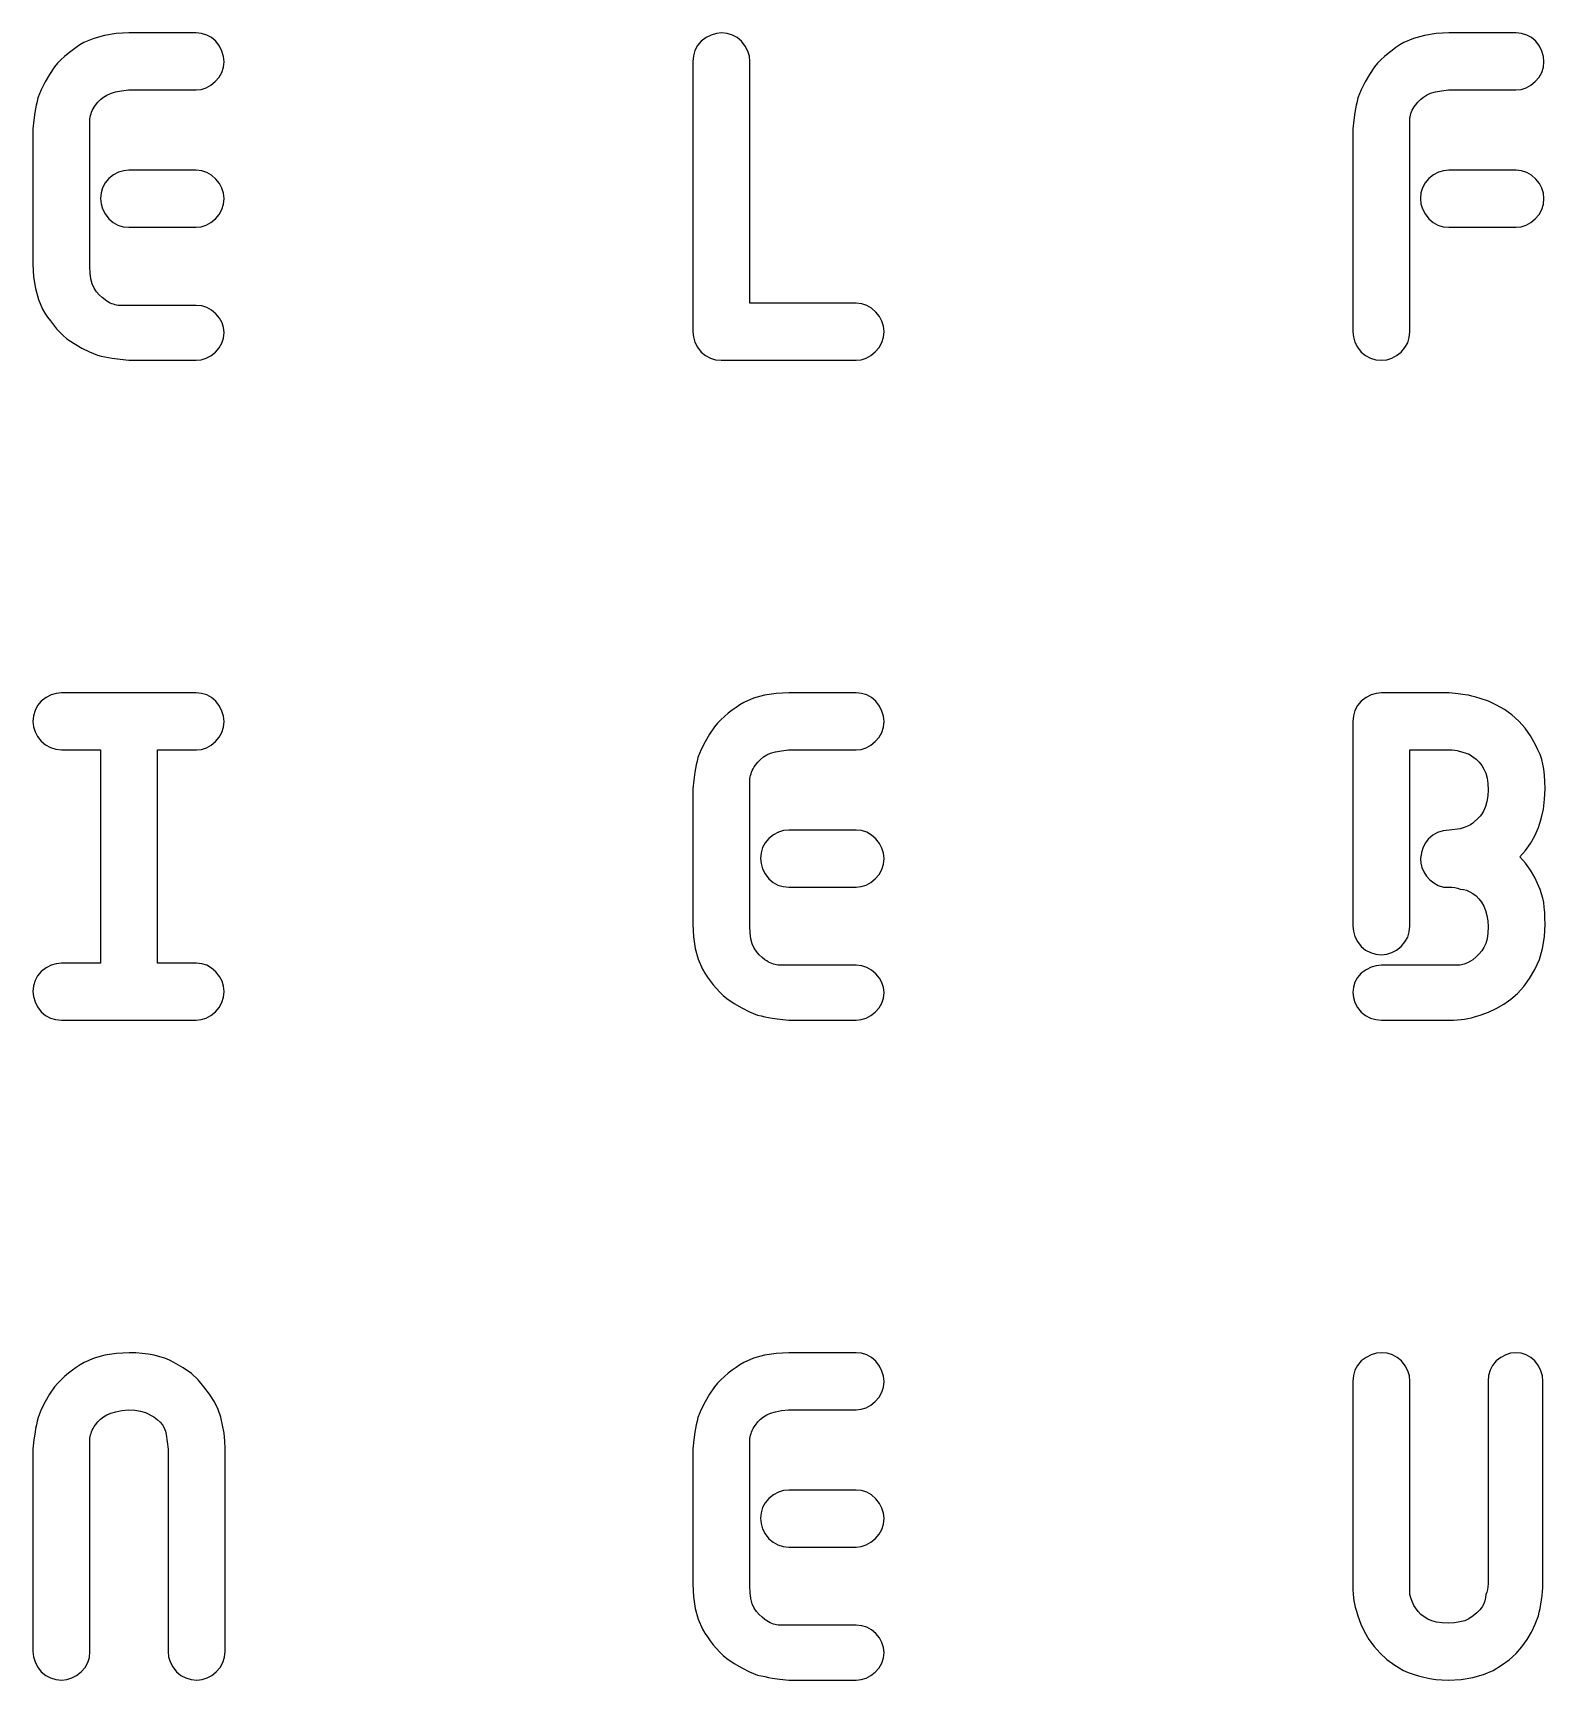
# Model space of a CAD drawing. Header units: metres. Extents: x -3 to 203, y -205 to 5.
# Drawn here: x 96.9 to 142.72, y -144.84 to -94.92 of the extents above; entities that cross this region are included whole.
import ezdxf

# ---------------------------------------------------------------- set-up
doc = ezdxf.new("R2010")
doc.units = ezdxf.units.M

msp = doc.modelspace()

# ---------------------------------------------------------------- linework, layer by layer
for p, q in [((98.3248, -95.2883), (98.2066, -95.367)), ((98.4429, -95.2158), (98.3248, -95.2883)), ((98.7413, -95.088), (98.4429, -95.2158)), ((99.0676, -94.9968), (98.7413, -95.088)), ((99.4218, -94.942), (99.0676, -94.9968)), ((99.8039, -94.9238), (99.4218, -94.942)), ((101.846, -94.9238), (99.8039, -94.9238)), ((102.013, -94.9396), (101.846, -94.9238)), ((102.169, -94.987), (102.013, -94.9396)), ((102.312, -95.0661), (102.169, -94.987)), ((102.443, -95.1768), (102.312, -95.0661)), ((102.552, -95.326), (102.443, -95.1768)), ((102.63, -95.4788), (102.552, -95.326)), ((117.043, -95.3062), (116.964, -95.4525)), ((117.154, -95.1738), (117.043, -95.3062)), ((117.303, -95.0644), (117.154, -95.1738)), ((117.456, -94.9863), (117.303, -95.0644)), ((117.612, -94.9394), (117.456, -94.9863)), ((117.772, -94.9238), (117.612, -94.9394)), ((117.941, -94.9394), (117.772, -94.9238)), ((118.098, -94.9863), (117.941, -94.9394)), ((118.243, -95.0644), (118.098, -94.9863)), ((118.376, -95.1738), (118.243, -95.0644)), ((118.487, -95.3214), (118.376, -95.1738)), ((118.566, -95.4725), (118.487, -95.3214)), ((138.325, -95.2883), (138.207, -95.367)), ((138.443, -95.2158), (138.325, -95.2883)), ((138.741, -95.088), (138.443, -95.2158)), ((139.068, -94.9968), (138.741, -95.088)), ((139.422, -94.942), (139.068, -94.9968)), ((139.804, -94.9238), (139.422, -94.942)), ((141.846, -94.9238), (139.804, -94.9238)), ((142.013, -94.9396), (141.846, -94.9238)), ((142.169, -94.987), (142.013, -94.9396)), ((142.312, -95.0661), (142.169, -94.987)), ((142.443, -95.1768), (142.312, -95.0661)), ((142.552, -95.326), (142.443, -95.1768)), ((142.63, -95.4788), (142.552, -95.326)), ((97.6474, -95.8445), (97.5539, -95.9538)), ((97.7479, -95.7395), (97.6474, -95.8445)), ((97.8554, -95.6389), (97.7479, -95.7395)), ((97.9699, -95.5428), (97.8554, -95.6389)), ((98.0883, -95.4518), (97.9699, -95.5428)), ((98.2066, -95.367), (98.0883, -95.4518)), ((102.677, -95.635), (102.63, -95.4788)), ((102.676, -95.9641), (102.693, -95.7948)), ((102.693, -95.7948), (102.677, -95.635)), ((116.917, -95.6127), (116.901, -95.7868)), ((116.901, -95.7868), (116.901, -103.981)), ((116.964, -95.4525), (116.917, -95.6127)), ((118.613, -95.6269), (118.566, -95.4725)), ((118.629, -95.7848), (118.613, -95.6269)), ((118.629, -103.116), (118.629, -95.7848)), ((137.647, -95.8445), (137.554, -95.9538)), ((137.748, -95.7395), (137.647, -95.8445)), ((137.855, -95.6389), (137.748, -95.7395)), ((137.97, -95.5428), (137.855, -95.6389)), ((138.088, -95.4518), (137.97, -95.5428)), ((138.207, -95.367), (138.088, -95.4518)), ((142.677, -95.635), (142.63, -95.4788)), ((142.676, -95.9641), (142.693, -95.7948)), ((142.693, -95.7948), (142.677, -95.635)), ((97.4026, -96.1789), (97.2689, -96.4093)), ((97.5539, -95.9538), (97.4026, -96.1789)), ((102.428, -96.3988), (102.544, -96.2661)), ((102.544, -96.2661), (102.627, -96.1213)), ((102.627, -96.1213), (102.676, -95.9641)), ((137.403, -96.1789), (137.269, -96.4093)), ((137.554, -95.9538), (137.403, -96.1789)), ((142.428, -96.3988), (142.544, -96.2661)), ((142.544, -96.2661), (142.627, -96.1213)), ((142.627, -96.1213), (142.676, -95.9641)), ((97.1526, -96.6449), (97.0539, -96.8858)), ((97.2689, -96.4093), (97.1526, -96.6449)), ((99.0398, -96.868), (99.1369, -96.8068)), ((99.1369, -96.8068), (99.254, -96.7547)), ((99.254, -96.7547), (99.4031, -96.7115)), ((99.4031, -96.7115), (99.5844, -96.6772)), ((99.5844, -96.6772), (99.7979, -96.6518)), ((99.7979, -96.6518), (101.844, -96.6518)), ((101.844, -96.6518), (102, -96.6359)), ((102, -96.6359), (102.15, -96.5885)), ((102.15, -96.5885), (102.292, -96.5094)), ((102.292, -96.5094), (102.428, -96.3988)), ((137.153, -96.6449), (137.054, -96.8858)), ((137.269, -96.4093), (137.153, -96.6449)), ((139.04, -96.8654), (139.137, -96.8048)), ((139.137, -96.8048), (139.254, -96.7536)), ((139.254, -96.7536), (139.403, -96.711)), ((139.403, -96.711), (139.584, -96.6771)), ((139.584, -96.6771), (139.798, -96.6518)), ((139.798, -96.6518), (141.844, -96.6518)), ((141.844, -96.6518), (142, -96.6359)), ((142, -96.6359), (142.15, -96.5885)), ((142.15, -96.5885), (142.292, -96.5094)), ((142.292, -96.5094), (142.428, -96.3988)), ((96.9629, -97.3308), (96.9304, -97.5675)), ((96.9817, -97.2193), (96.9629, -97.3308)), ((97.0031, -97.108), (96.9817, -97.2193)), ((97.0272, -96.9968), (97.0031, -97.108)), ((97.0539, -96.8858), (97.0272, -96.9968)), ((98.6617, -97.3748), (98.6779, -97.3258)), ((98.6779, -97.3258), (98.6984, -97.2758)), ((98.6984, -97.2758), (98.7249, -97.224)), ((98.7249, -97.224), (98.7574, -97.1703)), ((98.7574, -97.1703), (98.7959, -97.1148)), ((98.7959, -97.1148), (98.8693, -97.022)), ((98.8693, -97.022), (98.9506, -96.9398)), ((98.9506, -96.9398), (99.0398, -96.868)), ((136.963, -97.3308), (136.93, -97.5675)), ((136.982, -97.2193), (136.963, -97.3308)), ((137.003, -97.108), (136.982, -97.2193)), ((137.027, -96.9968), (137.003, -97.108)), ((137.054, -96.8858), (137.027, -96.9968)), ((138.662, -97.3673), (138.678, -97.3188)), ((138.678, -97.3188), (138.698, -97.269)), ((138.698, -97.269), (138.725, -97.2175)), ((138.725, -97.2175), (138.757, -97.1644)), ((138.757, -97.1644), (138.796, -97.1098)), ((138.796, -97.1098), (138.869, -97.0179)), ((138.869, -97.0179), (138.951, -96.9365)), ((138.951, -96.9365), (139.04, -96.8654)), ((96.9304, -97.5675), (96.9009, -97.8318)), ((96.9009, -97.8318), (96.9009, -101.936)), ((98.6289, -97.5218), (98.6372, -97.4728)), ((98.6289, -102.001), (98.6289, -97.5218)), ((98.6372, -97.4728), (98.6481, -97.4238)), ((98.6481, -97.4238), (98.6617, -97.3748)), ((136.93, -97.5675), (136.901, -97.8318)), ((136.901, -97.8318), (136.901, -103.981)), ((138.629, -97.5128), (138.637, -97.4643)), ((138.629, -103.983), (138.629, -97.5128)), ((138.637, -97.4643), (138.648, -97.4158)), ((138.648, -97.4158), (138.662, -97.3673)), ((99.1989, -99.3368), (99.0895, -99.4694)), ((99.3461, -99.2261), (99.1989, -99.3368)), ((99.4969, -99.147), (99.3461, -99.2261)), ((99.6511, -99.0996), (99.4969, -99.147)), ((99.8089, -99.0838), (99.6511, -99.0996)), ((101.847, -99.0838), (99.8089, -99.0838)), ((102.014, -99.1004), (101.847, -99.0838)), ((102.169, -99.1505), (102.014, -99.1004)), ((102.312, -99.2339), (102.169, -99.1505)), ((102.443, -99.3508), (102.312, -99.2339)), ((139.199, -99.3368), (139.09, -99.4694)), ((139.346, -99.2261), (139.199, -99.3368)), ((139.497, -99.147), (139.346, -99.2261)), ((139.651, -99.0996), (139.497, -99.147)), ((139.809, -99.0838), (139.651, -99.0996)), ((141.847, -99.0838), (139.809, -99.0838)), ((142.014, -99.1004), (141.847, -99.0838)), ((142.169, -99.1505), (142.014, -99.1004)), ((142.312, -99.2339), (142.169, -99.1505)), ((142.443, -99.3508), (142.312, -99.2339)), ((98.9645, -99.7714), (98.9489, -99.9408)), ((99.0114, -99.6143), (98.9645, -99.7714)), ((99.0895, -99.4694), (99.0114, -99.6143)), ((102.552, -99.4878), (102.443, -99.3508)), ((102.63, -99.6318), (102.552, -99.4878)), ((102.677, -99.7828), (102.63, -99.6318)), ((102.693, -99.9408), (102.677, -99.7828)), ((138.965, -99.7714), (138.949, -99.9408)), ((139.011, -99.6143), (138.965, -99.7714)), ((139.09, -99.4694), (139.011, -99.6143)), ((142.552, -99.4878), (142.443, -99.3508)), ((142.63, -99.6318), (142.552, -99.4878)), ((142.677, -99.7828), (142.63, -99.6318)), ((142.693, -99.9408), (142.677, -99.7828)), ((98.9489, -99.9408), (98.9645, -100.1)), ((98.9645, -100.1), (99.0114, -100.257)), ((99.0114, -100.257), (99.0895, -100.409)), ((102.544, -100.425), (102.627, -100.278)), ((102.627, -100.278), (102.676, -100.116)), ((102.676, -100.116), (102.693, -99.9408)), ((138.949, -99.9408), (138.965, -100.1)), ((138.965, -100.1), (139.011, -100.257)), ((139.011, -100.257), (139.09, -100.409)), ((142.544, -100.425), (142.627, -100.278)), ((142.627, -100.278), (142.676, -100.116)), ((142.676, -100.116), (142.693, -99.9408)), ((99.0895, -100.409), (99.1989, -100.559)), ((99.1989, -100.559), (99.3304, -100.669)), ((99.3304, -100.669), (99.4759, -100.748)), ((99.4759, -100.748), (99.6354, -100.796)), ((99.6354, -100.796), (99.8089, -100.812)), ((99.8089, -100.812), (101.847, -100.812)), ((101.847, -100.812), (102.003, -100.796)), ((102.003, -100.796), (102.152, -100.748)), ((102.152, -100.748), (102.294, -100.669)), ((102.294, -100.669), (102.429, -100.559)), ((102.429, -100.559), (102.544, -100.425)), ((139.09, -100.409), (139.199, -100.559)), ((139.199, -100.559), (139.33, -100.669)), ((139.33, -100.669), (139.476, -100.748)), ((139.476, -100.748), (139.635, -100.796)), ((139.635, -100.796), (139.809, -100.812)), ((139.809, -100.812), (141.847, -100.812)), ((141.847, -100.812), (142.003, -100.796)), ((142.003, -100.796), (142.152, -100.748)), ((142.152, -100.748), (142.294, -100.669)), ((142.294, -100.669), (142.429, -100.559)), ((142.429, -100.559), (142.544, -100.425)), ((96.9009, -101.936), (96.9191, -102.318)), ((96.9191, -102.318), (96.9739, -102.673)), ((98.6366, -102.2), (98.6289, -102.001)), ((98.6599, -102.376), (98.6366, -102.2)), ((96.9739, -102.673), (97.0651, -103)), ((98.6986, -102.53), (98.6599, -102.376)), ((98.7529, -102.661), (98.6986, -102.53)), ((98.8306, -102.767), (98.7529, -102.661)), ((98.9119, -102.86), (98.8306, -102.767)), ((97.0651, -103), (97.1929, -103.3)), ((97.1929, -103.3), (97.2654, -103.418)), ((98.9966, -102.942), (98.9119, -102.86)), ((99.0849, -103.012), (98.9966, -102.942)), ((99.1395, -103.051), (99.0849, -103.012)), ((99.1921, -103.083), (99.1395, -103.051)), ((99.243, -103.11), (99.1921, -103.083)), ((99.2919, -103.131), (99.243, -103.11)), ((99.3404, -103.147), (99.2919, -103.131)), ((99.3889, -103.16), (99.3404, -103.147)), ((99.4374, -103.171), (99.3889, -103.16)), ((99.4859, -103.18), (99.4374, -103.171)), ((101.85, -103.18), (99.4859, -103.18)), ((102.016, -103.196), (101.85, -103.18)), ((102.171, -103.244), (102.016, -103.196)), ((102.313, -103.324), (102.171, -103.244)), ((102.444, -103.437), (102.313, -103.324)), ((121.85, -103.116), (118.629, -103.116)), ((122.016, -103.132), (121.85, -103.116)), ((122.171, -103.182), (122.016, -103.132)), ((122.313, -103.266), (122.171, -103.182)), ((122.444, -103.383), (122.313, -103.266)), ((97.2654, -103.418), (97.3439, -103.536)), ((97.3439, -103.536), (97.4284, -103.654)), ((97.4284, -103.654), (97.5189, -103.773)), ((97.5189, -103.773), (97.615, -103.887)), ((102.553, -103.569), (102.444, -103.437)), ((102.631, -103.707), (102.553, -103.569)), ((102.677, -103.853), (102.631, -103.707)), ((122.553, -103.52), (122.444, -103.383)), ((122.631, -103.664), (122.553, -103.52)), ((122.677, -103.815), (122.631, -103.664)), ((122.693, -103.973), (122.677, -103.815)), ((97.615, -103.887), (97.7154, -103.995)), ((97.7154, -103.995), (97.82, -104.096)), ((97.82, -104.096), (97.9289, -104.19)), ((97.9289, -104.19), (98.1535, -104.341)), ((102.544, -104.472), (102.627, -104.33)), ((102.627, -104.33), (102.676, -104.174)), ((102.676, -104.174), (102.693, -104.005)), ((102.693, -104.005), (102.677, -103.853)), ((116.901, -103.981), (116.917, -104.139)), ((116.917, -104.139), (116.963, -104.294)), ((116.963, -104.294), (117.042, -104.446)), ((122.544, -104.457), (122.627, -104.31)), ((122.627, -104.31), (122.676, -104.148)), ((122.676, -104.148), (122.693, -103.973)), ((136.901, -103.981), (136.917, -104.139)), ((136.917, -104.139), (136.964, -104.294)), ((136.964, -104.294), (137.043, -104.446)), ((138.479, -104.462), (138.562, -104.316)), ((138.562, -104.316), (138.612, -104.156)), ((138.612, -104.156), (138.629, -103.983)), ((98.1535, -104.341), (98.3834, -104.475)), ((98.3834, -104.475), (98.6185, -104.592)), ((98.6185, -104.592), (98.8589, -104.691)), ((98.8589, -104.691), (98.9703, -104.717)), ((98.9703, -104.717), (99.0816, -104.741)), ((99.0816, -104.741), (99.1928, -104.763)), ((99.1928, -104.763), (99.3039, -104.782)), ((99.3039, -104.782), (99.5399, -104.814)), ((99.5399, -104.814), (99.8039, -104.844)), ((101.846, -104.844), (102.002, -104.829)), ((102.002, -104.829), (102.151, -104.783)), ((102.151, -104.783), (102.293, -104.707)), ((102.293, -104.707), (102.429, -104.601)), ((102.429, -104.601), (102.544, -104.472)), ((117.042, -104.446), (117.151, -104.594)), ((117.151, -104.594), (117.283, -104.703)), ((117.283, -104.703), (117.429, -104.781)), ((117.429, -104.781), (117.588, -104.828)), ((117.588, -104.828), (117.762, -104.844)), ((121.846, -104.844), (122.002, -104.828)), ((122.002, -104.828), (122.151, -104.78)), ((122.151, -104.78), (122.293, -104.701)), ((122.293, -104.701), (122.429, -104.591)), ((122.429, -104.591), (122.544, -104.457)), ((137.043, -104.446), (137.154, -104.594)), ((137.154, -104.594), (137.287, -104.703)), ((137.287, -104.703), (137.435, -104.781)), ((137.435, -104.781), (137.596, -104.828)), ((137.596, -104.828), (137.772, -104.844)), ((137.772, -104.844), (137.93, -104.828)), ((137.93, -104.828), (138.081, -104.781)), ((138.081, -104.781), (138.225, -104.703)), ((138.225, -104.703), (138.362, -104.594)), ((138.362, -104.594), (138.479, -104.462)), ((99.8039, -104.844), (101.846, -104.844)), ((117.762, -104.844), (121.846, -104.844)), ((97.0415, -115.31), (96.9634, -115.458)), ((97.1509, -115.177), (97.0415, -115.31)), ((97.2986, -115.066), (97.1509, -115.177)), ((97.4496, -114.987), (97.2986, -115.066)), ((97.6041, -114.94), (97.4496, -114.987)), ((97.7619, -114.924), (97.6041, -114.94)), ((101.846, -114.924), (97.7619, -114.924)), ((102.013, -114.94), (101.846, -114.924)), ((102.169, -114.987), (102.013, -114.94)), ((102.312, -115.066), (102.169, -114.987)), ((102.443, -115.177), (102.312, -115.066)), ((102.552, -115.326), (102.443, -115.177)), ((118.325, -115.288), (118.207, -115.367)), ((118.443, -115.216), (118.325, -115.288)), ((118.741, -115.088), (118.443, -115.216)), ((119.068, -114.997), (118.741, -115.088)), ((119.422, -114.942), (119.068, -114.997)), ((119.804, -114.924), (119.422, -114.942)), ((121.846, -114.924), (119.804, -114.924)), ((122.013, -114.94), (121.846, -114.924)), ((122.169, -114.987), (122.013, -114.94)), ((122.312, -115.066), (122.169, -114.987)), ((122.443, -115.177), (122.312, -115.066)), ((122.552, -115.326), (122.443, -115.177)), ((137.042, -115.309), (136.964, -115.457)), ((137.152, -115.176), (137.042, -115.309)), ((137.301, -115.066), (137.152, -115.176)), ((137.453, -114.987), (137.301, -115.066)), ((137.608, -114.94), (137.453, -114.987)), ((137.767, -114.924), (137.608, -114.94)), ((139.82, -114.924), (137.767, -114.924)), ((140.087, -114.952), (139.82, -114.924)), ((140.301, -114.98), (140.087, -114.952)), ((140.4, -114.997), (140.301, -114.98)), ((140.509, -115.021), (140.4, -114.997)), ((140.628, -115.052), (140.509, -115.021)), ((140.756, -115.091), (140.628, -115.052)), ((141.01, -115.179), (140.756, -115.091)), ((141.255, -115.293), (141.01, -115.179)), ((141.491, -115.43), (141.255, -115.293)), ((96.9165, -115.619), (96.9009, -115.795)), ((96.9009, -115.795), (96.9166, -115.953)), ((96.9634, -115.458), (96.9165, -115.619)), ((102.63, -115.479), (102.552, -115.326)), ((102.677, -115.635), (102.63, -115.479)), ((102.693, -115.795), (102.677, -115.635)), ((102.677, -115.964), (102.693, -115.795)), ((117.748, -115.74), (117.647, -115.844)), ((117.855, -115.639), (117.748, -115.74)), ((117.97, -115.543), (117.855, -115.639)), ((118.088, -115.452), (117.97, -115.543)), ((118.207, -115.367), (118.088, -115.452)), ((122.63, -115.479), (122.552, -115.326)), ((122.677, -115.635), (122.63, -115.479)), ((122.676, -115.964), (122.693, -115.795)), ((122.693, -115.795), (122.677, -115.635)), ((136.917, -115.618), (136.901, -115.793)), ((136.901, -115.793), (136.901, -121.991)), ((136.964, -115.457), (136.917, -115.618)), ((141.719, -115.592), (141.491, -115.43)), ((141.931, -115.779), (141.719, -115.592)), ((142.121, -115.992), (141.931, -115.779)), ((96.9166, -115.953), (96.9636, -116.104)), ((96.9636, -116.104), (97.0421, -116.248)), ((97.0421, -116.248), (97.1519, -116.385)), ((102.432, -116.399), (102.546, -116.266)), ((102.546, -116.266), (102.628, -116.121)), ((102.628, -116.121), (102.677, -115.964)), ((117.403, -116.179), (117.269, -116.409)), ((117.554, -115.954), (117.403, -116.179)), ((117.647, -115.844), (117.554, -115.954)), ((122.428, -116.399), (122.544, -116.266)), ((122.544, -116.266), (122.627, -116.121)), ((122.627, -116.121), (122.676, -115.964)), ((142.288, -116.231), (142.121, -115.992)), ((142.432, -116.496), (142.288, -116.231)), ((97.1519, -116.385), (97.2843, -116.502)), ((97.2843, -116.502), (97.4306, -116.585)), ((97.4306, -116.585), (97.5908, -116.635)), ((97.5908, -116.635), (97.7649, -116.652)), ((97.7649, -116.652), (98.9489, -116.652)), ((98.9489, -116.652), (98.9489, -123.116)), ((100.677, -123.116), (100.677, -116.652)), ((100.677, -116.652), (101.856, -116.652)), ((101.856, -116.652), (102.01, -116.636)), ((102.01, -116.636), (102.158, -116.589)), ((102.158, -116.589), (102.298, -116.509)), ((102.298, -116.509), (102.432, -116.399)), ((117.153, -116.645), (117.054, -116.886)), ((117.269, -116.409), (117.153, -116.645)), ((119.04, -116.868), (119.137, -116.807)), ((119.137, -116.807), (119.254, -116.755)), ((119.254, -116.755), (119.403, -116.712)), ((119.403, -116.712), (119.584, -116.677)), ((119.584, -116.677), (119.798, -116.652)), ((119.798, -116.652), (121.844, -116.652)), ((121.844, -116.652), (122, -116.636)), ((122, -116.636), (122.15, -116.589)), ((122.15, -116.589), (122.292, -116.509)), ((122.292, -116.509), (122.428, -116.399)), ((138.629, -121.991), (138.629, -116.652)), ((138.629, -116.652), (139.82, -116.652)), ((139.82, -116.652), (139.906, -116.654)), ((139.906, -116.654), (139.986, -116.661)), ((139.986, -116.661), (140.058, -116.671)), ((140.058, -116.671), (140.124, -116.687)), ((140.124, -116.687), (140.3, -116.74)), ((140.3, -116.74), (140.353, -116.758)), ((140.353, -116.758), (140.404, -116.777)), ((140.404, -116.777), (140.452, -116.802)), ((140.452, -116.802), (140.497, -116.83)), ((142.509, -116.648), (142.432, -116.496)), ((142.573, -116.797), (142.509, -116.648)), ((142.624, -116.944), (142.573, -116.797)), ((116.982, -117.219), (116.963, -117.331)), ((117.003, -117.108), (116.982, -117.219)), ((117.027, -116.997), (117.003, -117.108)), ((117.054, -116.886), (117.027, -116.997)), ((118.678, -117.326), (118.698, -117.276)), ((118.698, -117.276), (118.725, -117.224)), ((118.725, -117.224), (118.757, -117.17)), ((118.757, -117.17), (118.796, -117.115)), ((118.796, -117.115), (118.869, -117.022)), ((118.869, -117.022), (118.951, -116.94)), ((118.951, -116.94), (119.04, -116.868)), ((140.497, -116.83), (140.639, -116.939)), ((140.639, -116.939), (140.727, -117.026)), ((140.727, -117.026), (140.805, -117.125)), ((140.805, -117.125), (140.872, -117.235)), ((140.872, -117.235), (140.927, -117.361)), ((142.662, -117.088), (142.624, -116.944)), ((142.689, -117.241), (142.662, -117.088)), ((142.709, -117.416), (142.689, -117.241)), ((116.93, -117.568), (116.901, -117.832)), ((116.963, -117.331), (116.93, -117.568)), ((118.629, -117.522), (118.637, -117.473)), ((118.629, -122.001), (118.629, -117.522)), ((118.637, -117.473), (118.648, -117.424)), ((118.648, -117.424), (118.662, -117.375)), ((118.662, -117.375), (118.678, -117.326)), ((140.927, -117.361), (140.966, -117.507)), ((140.966, -117.507), (140.989, -117.674)), ((140.989, -117.674), (140.997, -117.861)), ((142.721, -117.613), (142.709, -117.416)), ((142.725, -117.832), (142.721, -117.613)), ((116.901, -117.832), (116.901, -121.936)), ((140.962, -118.213), (140.919, -118.367)), ((140.988, -118.044), (140.962, -118.213)), ((140.997, -117.861), (140.988, -118.044)), ((142.674, -118.453), (142.712, -118.151)), ((142.712, -118.151), (142.725, -117.832)), ((140.72, -118.704), (140.54, -118.873)), ((140.76, -118.66), (140.72, -118.704)), ((140.796, -118.613), (140.76, -118.66)), ((140.829, -118.562), (140.796, -118.613)), ((140.858, -118.508), (140.829, -118.562)), ((140.919, -118.367), (140.858, -118.508)), ((142.523, -119.008), (142.611, -118.739)), ((142.611, -118.739), (142.674, -118.453)), ((119.346, -119.226), (119.199, -119.337)), ((119.497, -119.147), (119.346, -119.226)), ((119.651, -119.1), (119.497, -119.147)), ((119.809, -119.084), (119.651, -119.1)), ((121.847, -119.084), (119.809, -119.084)), ((122.014, -119.1), (121.847, -119.084)), ((122.169, -119.151), (122.014, -119.1)), ((122.312, -119.234), (122.169, -119.151)), ((122.443, -119.351), (122.312, -119.234)), ((139.321, -119.236), (139.187, -119.355)), ((139.47, -119.152), (139.321, -119.236)), ((139.635, -119.101), (139.47, -119.152)), ((139.816, -119.084), (139.635, -119.101)), ((140.152, -119.042), (139.816, -119.084)), ((140.27, -119.005), (140.152, -119.042)), ((140.373, -118.965), (140.27, -119.005)), ((140.464, -118.92), (140.373, -118.965)), ((140.54, -118.873), (140.464, -118.92)), ((142.282, -119.489), (142.412, -119.258)), ((142.412, -119.258), (142.523, -119.008)), ((118.965, -119.771), (118.949, -119.941)), ((119.011, -119.614), (118.965, -119.771)), ((119.09, -119.469), (119.011, -119.614)), ((119.199, -119.337), (119.09, -119.469)), ((122.552, -119.488), (122.443, -119.351)), ((122.63, -119.632), (122.552, -119.488)), ((122.677, -119.783), (122.63, -119.632)), ((122.693, -119.941), (122.677, -119.783)), ((138.98, -119.767), (138.949, -119.955)), ((139.029, -119.605), (138.98, -119.767)), ((139.099, -119.467), (139.029, -119.605)), ((139.187, -119.355), (139.099, -119.467)), ((141.961, -119.891), (142.131, -119.7)), ((142.131, -119.7), (142.282, -119.489)), ((118.949, -119.941), (118.965, -120.1)), ((118.965, -120.1), (119.011, -120.257)), ((119.011, -120.257), (119.09, -120.409)), ((122.544, -120.425), (122.627, -120.278)), ((122.627, -120.278), (122.676, -120.116)), ((122.676, -120.116), (122.693, -119.941)), ((138.949, -119.955), (138.96, -120.089)), ((138.96, -120.089), (138.994, -120.22)), ((138.994, -120.22), (139.051, -120.349)), ((142.136, -120.086), (141.961, -119.891)), ((142.287, -120.294), (142.136, -120.086)), ((142.414, -120.517), (142.287, -120.294)), ((119.09, -120.409), (119.199, -120.559)), ((119.199, -120.559), (119.33, -120.669)), ((119.33, -120.669), (119.476, -120.748)), ((119.476, -120.748), (119.635, -120.796)), ((119.635, -120.796), (119.809, -120.812)), ((121.847, -120.812), (122.003, -120.796)), ((122.003, -120.796), (122.152, -120.748)), ((122.152, -120.748), (122.294, -120.669)), ((122.294, -120.669), (122.429, -120.559)), ((122.429, -120.559), (122.544, -120.425)), ((139.051, -120.349), (139.131, -120.476)), ((139.131, -120.476), (139.231, -120.59)), ((139.231, -120.59), (139.351, -120.685)), ((139.351, -120.685), (139.49, -120.758)), ((139.49, -120.758), (139.648, -120.812)), ((142.574, -120.886), (142.414, -120.517)), ((119.809, -120.812), (121.847, -120.812)), ((139.648, -120.812), (139.816, -120.812)), ((139.816, -120.812), (139.905, -120.816)), ((139.905, -120.816), (139.991, -120.828)), ((139.991, -120.828), (140.073, -120.848)), ((140.073, -120.848), (140.152, -120.876)), ((140.152, -120.876), (140.249, -120.884)), ((140.249, -120.884), (140.346, -120.909)), ((140.346, -120.909), (140.443, -120.95)), ((140.443, -120.95), (140.54, -121.008)), ((140.54, -121.008), (140.633, -121.081)), ((140.633, -121.081), (140.718, -121.169)), ((140.718, -121.169), (140.795, -121.272)), ((140.795, -121.272), (140.865, -121.39)), ((142.621, -121.018), (142.574, -120.886)), ((142.657, -121.15), (142.621, -121.018)), ((142.683, -121.283), (142.657, -121.15)), ((142.701, -121.423), (142.683, -121.283)), ((140.865, -121.39), (140.923, -121.522)), ((140.923, -121.522), (140.964, -121.67)), ((140.964, -121.67), (140.989, -121.834)), ((142.714, -121.578), (142.701, -121.423)), ((142.722, -121.749), (142.714, -121.578)), ((142.725, -121.936), (142.722, -121.749)), ((116.901, -121.936), (116.919, -122.318)), ((118.637, -122.2), (118.629, -122.001)), ((118.66, -122.376), (118.637, -122.2)), ((136.901, -121.991), (136.917, -122.15)), ((136.917, -122.15), (136.964, -122.306)), ((138.562, -122.327), (138.612, -122.166)), ((138.612, -122.166), (138.629, -121.991)), ((140.989, -122.209), (140.966, -122.378)), ((140.989, -121.834), (140.997, -122.014)), ((140.997, -122.014), (140.989, -122.209)), ((142.706, -122.319), (142.725, -121.936)), ((116.919, -122.318), (116.974, -122.673)), ((116.974, -122.673), (117.065, -123)), ((118.699, -122.53), (118.66, -122.376)), ((118.753, -122.661), (118.699, -122.53)), ((118.831, -122.767), (118.753, -122.661)), ((118.912, -122.86), (118.831, -122.767)), ((136.964, -122.306), (137.043, -122.459)), ((137.043, -122.459), (137.154, -122.608)), ((137.154, -122.608), (137.287, -122.718)), ((137.287, -122.718), (137.435, -122.797)), ((137.435, -122.797), (137.596, -122.844)), ((137.93, -122.844), (138.081, -122.797)), ((138.081, -122.797), (138.225, -122.718)), ((138.225, -122.718), (138.362, -122.608)), ((138.362, -122.608), (138.479, -122.475)), ((138.479, -122.475), (138.562, -122.327)), ((140.805, -122.74), (140.727, -122.836)), ((140.872, -122.639), (140.805, -122.74)), ((140.927, -122.522), (140.872, -122.639)), ((140.966, -122.378), (140.927, -122.522)), ((142.552, -123.004), (142.648, -122.675)), ((142.648, -122.675), (142.706, -122.319)), ((97.2997, -123.258), (97.1519, -123.369)), ((97.4511, -123.179), (97.2997, -123.258)), ((97.6062, -123.132), (97.4511, -123.179)), ((97.7649, -123.116), (97.6062, -123.132)), ((98.9489, -123.116), (97.7649, -123.116)), ((101.856, -123.116), (100.677, -123.116)), ((102.021, -123.132), (101.856, -123.116)), ((102.175, -123.182), (102.021, -123.132)), ((102.316, -123.266), (102.175, -123.182)), ((102.446, -123.383), (102.316, -123.266)), ((117.065, -123), (117.193, -123.3)), ((117.193, -123.3), (117.265, -123.418)), ((118.997, -122.942), (118.912, -122.86)), ((119.085, -123.012), (118.997, -122.942)), ((119.139, -123.051), (119.085, -123.012)), ((119.192, -123.083), (119.139, -123.051)), ((119.243, -123.11), (119.192, -123.083)), ((119.292, -123.131), (119.243, -123.11)), ((119.34, -123.147), (119.292, -123.131)), ((119.389, -123.16), (119.34, -123.147)), ((119.437, -123.171), (119.389, -123.16)), ((119.486, -123.18), (119.437, -123.171)), ((121.85, -123.18), (119.486, -123.18)), ((122.016, -123.196), (121.85, -123.18)), ((122.171, -123.244), (122.016, -123.196)), ((122.313, -123.324), (122.171, -123.244)), ((137.452, -123.241), (137.3, -123.317)), ((137.607, -123.195), (137.452, -123.241)), ((137.596, -122.844), (137.772, -122.86)), ((137.766, -123.18), (137.607, -123.195)), ((140.152, -123.18), (137.766, -123.18)), ((137.772, -122.86), (137.93, -122.844)), ((140.27, -123.143), (140.152, -123.18)), ((140.373, -123.103), (140.27, -123.143)), ((140.464, -123.06), (140.373, -123.103)), ((140.54, -123.013), (140.464, -123.06)), ((140.639, -122.927), (140.54, -123.013)), ((140.727, -122.836), (140.639, -122.927)), ((142.417, -123.307), (142.552, -123.004)), ((96.9636, -123.646), (96.9166, -123.803)), ((97.0421, -123.501), (96.9636, -123.646)), ((97.1519, -123.369), (97.0421, -123.501)), ((102.554, -123.52), (102.446, -123.383)), ((102.631, -123.664), (102.554, -123.52)), ((102.677, -123.815), (102.631, -123.664)), ((117.265, -123.418), (117.344, -123.536)), ((117.344, -123.536), (117.428, -123.654)), ((117.428, -123.654), (117.519, -123.773)), ((117.519, -123.773), (117.615, -123.887)), ((122.444, -123.437), (122.313, -123.324)), ((122.553, -123.569), (122.444, -123.437)), ((122.631, -123.707), (122.553, -123.569)), ((122.677, -123.853), (122.631, -123.707)), ((136.964, -123.69), (136.917, -123.842)), ((137.042, -123.551), (136.964, -123.69)), ((137.152, -123.424), (137.042, -123.551)), ((137.3, -123.317), (137.152, -123.424)), ((142.082, -123.821), (142.256, -123.58)), ((142.256, -123.58), (142.417, -123.307)), ((96.9166, -123.803), (96.9009, -123.973)), ((96.9009, -123.973), (96.9165, -124.132)), ((96.9165, -124.132), (96.9634, -124.289)), ((96.9634, -124.289), (97.0415, -124.441)), ((102.627, -124.31), (102.676, -124.148)), ((102.676, -124.148), (102.693, -123.973)), ((102.693, -123.973), (102.677, -123.815)), ((117.615, -123.887), (117.715, -123.995)), ((117.715, -123.995), (117.82, -124.096)), ((117.82, -124.096), (117.929, -124.19)), ((117.929, -124.19), (118.154, -124.341)), ((122.627, -124.33), (122.676, -124.174)), ((122.676, -124.174), (122.693, -124.005)), ((122.693, -124.005), (122.677, -123.853)), ((136.917, -123.842), (136.901, -124.005)), ((136.901, -124.005), (136.917, -124.159)), ((136.917, -124.159), (136.964, -124.309)), ((141.475, -124.363), (141.691, -124.211)), ((141.691, -124.211), (141.893, -124.032)), ((141.893, -124.032), (142.082, -123.821)), ((97.0415, -124.441), (97.1509, -124.591)), ((97.1509, -124.591), (97.2828, -124.701)), ((97.2828, -124.701), (97.4286, -124.78)), ((97.4286, -124.78), (97.5883, -124.828)), ((102.002, -124.828), (102.151, -124.78)), ((102.151, -124.78), (102.293, -124.701)), ((102.293, -124.701), (102.429, -124.591)), ((102.429, -124.591), (102.544, -124.457)), ((102.544, -124.457), (102.627, -124.31)), ((118.154, -124.341), (118.383, -124.475)), ((118.383, -124.475), (118.619, -124.592)), ((118.619, -124.592), (118.859, -124.691)), ((118.859, -124.691), (118.97, -124.717)), ((118.97, -124.717), (119.082, -124.741)), ((119.082, -124.741), (119.193, -124.763)), ((119.193, -124.763), (119.304, -124.782)), ((119.304, -124.782), (119.54, -124.814)), ((122.002, -124.829), (122.151, -124.783)), ((122.151, -124.783), (122.293, -124.707)), ((122.293, -124.707), (122.429, -124.601)), ((122.429, -124.601), (122.544, -124.472)), ((122.544, -124.472), (122.627, -124.33)), ((136.964, -124.309), (137.042, -124.456)), ((137.042, -124.456), (137.152, -124.6)), ((137.152, -124.6), (137.285, -124.706)), ((137.285, -124.706), (137.432, -124.783)), ((137.432, -124.783), (137.592, -124.828)), ((140.28, -124.816), (140.383, -124.797)), ((140.383, -124.797), (140.497, -124.77)), ((140.497, -124.77), (140.621, -124.735)), ((140.621, -124.735), (140.756, -124.691)), ((140.756, -124.691), (141.008, -124.603)), ((141.008, -124.603), (141.248, -124.494)), ((141.248, -124.494), (141.475, -124.363)), ((97.5883, -124.828), (97.7619, -124.844)), ((97.7619, -124.844), (101.846, -124.844)), ((101.846, -124.844), (102.002, -124.828)), ((119.54, -124.814), (119.804, -124.844)), ((119.804, -124.844), (121.846, -124.844)), ((121.846, -124.844), (122.002, -124.829)), ((137.592, -124.828), (137.767, -124.844)), ((137.767, -124.844), (139.82, -124.844)), ((139.82, -124.844), (139.948, -124.842)), ((139.948, -124.842), (140.067, -124.837)), ((140.067, -124.837), (140.178, -124.828)), ((140.178, -124.828), (140.28, -124.816)), ((98.4509, -135.216), (98.3323, -135.288)), ((98.7513, -135.088), (98.4509, -135.216)), ((99.0796, -134.997), (98.7513, -135.088)), ((99.4358, -134.942), (99.0796, -134.997)), ((99.8199, -134.924), (99.4358, -134.942)), ((100.019, -134.929), (99.8199, -134.924)), ((100.211, -134.943), (100.019, -134.929)), ((100.396, -134.967), (100.211, -134.943)), ((100.574, -135.001), (100.396, -134.967)), ((100.742, -135.043), (100.574, -135.001)), ((100.899, -135.093), (100.742, -135.043)), ((101.043, -135.15), (100.899, -135.093)), ((101.175, -135.216), (101.043, -135.15)), ((101.457, -135.377), (101.175, -135.216)), ((118.443, -135.216), (118.325, -135.288)), ((118.741, -135.088), (118.443, -135.216)), ((119.068, -134.997), (118.741, -135.088)), ((119.422, -134.942), (119.068, -134.997)), ((119.804, -134.924), (119.422, -134.942)), ((121.846, -134.924), (119.804, -134.924)), ((122.013, -134.94), (121.846, -134.924)), ((122.169, -134.987), (122.013, -134.94)), ((122.312, -135.066), (122.169, -134.987)), ((122.443, -135.177), (122.312, -135.066)), ((122.552, -135.326), (122.443, -135.177)), ((137.154, -135.174), (137.043, -135.306)), ((137.303, -135.064), (137.154, -135.174)), ((137.456, -134.986), (137.303, -135.064)), ((137.612, -134.939), (137.456, -134.986)), ((137.772, -134.924), (137.612, -134.939)), ((137.941, -134.939), (137.772, -134.924)), ((138.098, -134.986), (137.941, -134.939)), ((138.243, -135.064), (138.098, -134.986)), ((138.376, -135.174), (138.243, -135.064)), ((138.487, -135.321), (138.376, -135.174)), ((141.241, -135.174), (141.134, -135.306)), ((141.385, -135.064), (141.241, -135.174)), ((141.532, -134.986), (141.385, -135.064)), ((141.682, -134.939), (141.532, -134.986)), ((141.836, -134.924), (141.682, -134.939)), ((141.999, -134.939), (141.836, -134.924)), ((142.15, -134.986), (141.999, -134.939)), ((142.289, -135.064), (142.15, -134.986)), ((142.417, -135.174), (142.289, -135.064)), ((142.524, -135.322), (142.417, -135.174)), ((97.7526, -135.74), (97.6513, -135.844)), ((97.8608, -135.639), (97.7526, -135.74)), ((97.9759, -135.543), (97.8608, -135.639)), ((98.0948, -135.452), (97.9759, -135.543)), ((98.2136, -135.367), (98.0948, -135.452)), ((98.3323, -135.288), (98.2136, -135.367)), ((101.702, -135.553), (101.457, -135.377)), ((101.911, -135.746), (101.702, -135.553)), ((102.083, -135.954), (101.911, -135.746)), ((117.748, -135.74), (117.647, -135.844)), ((117.855, -135.639), (117.748, -135.74)), ((117.97, -135.543), (117.855, -135.639)), ((118.088, -135.452), (117.97, -135.543)), ((118.207, -135.367), (118.088, -135.452)), ((118.325, -135.288), (118.207, -135.367)), ((122.63, -135.479), (122.552, -135.326)), ((122.677, -135.635), (122.63, -135.479)), ((122.693, -135.795), (122.677, -135.635)), ((136.917, -135.613), (136.901, -135.787)), ((136.964, -135.453), (136.917, -135.613)), ((137.043, -135.306), (136.964, -135.453)), ((138.566, -135.473), (138.487, -135.321)), ((138.613, -135.627), (138.566, -135.473)), ((138.629, -135.785), (138.613, -135.627)), ((141.012, -135.611), (140.997, -135.785)), ((141.058, -135.452), (141.012, -135.611)), ((141.134, -135.306), (141.058, -135.452)), ((142.6, -135.474), (142.524, -135.322)), ((142.646, -135.628), (142.6, -135.474)), ((142.661, -135.787), (142.646, -135.628)), ((97.4051, -136.179), (97.2709, -136.409)), ((97.5569, -135.954), (97.4051, -136.179)), ((97.6513, -135.844), (97.5569, -135.954)), ((102.256, -136.178), (102.083, -135.954)), ((102.399, -136.408), (102.256, -136.178)), ((117.403, -136.179), (117.269, -136.409)), ((117.554, -135.954), (117.403, -136.179)), ((117.647, -135.844), (117.554, -135.954)), ((122.428, -136.399), (122.544, -136.266)), ((122.544, -136.266), (122.627, -136.121)), ((122.627, -136.121), (122.676, -135.964)), ((122.676, -135.964), (122.693, -135.795)), ((136.901, -135.787), (136.901, -141.936)), ((138.629, -142.255), (138.629, -135.785)), ((140.997, -135.785), (140.997, -141.922)), ((142.661, -141.936), (142.661, -135.787)), ((97.1541, -136.645), (97.0549, -136.886)), ((97.2709, -136.409), (97.1541, -136.645)), ((99.1399, -136.805), (99.258, -136.754)), ((99.258, -136.754), (99.4084, -136.711)), ((99.4084, -136.711), (99.591, -136.677)), ((99.591, -136.677), (99.8059, -136.652)), ((99.8059, -136.652), (99.9923, -136.661)), ((99.9923, -136.661), (100.16, -136.69)), ((100.16, -136.69), (100.308, -136.738)), ((100.308, -136.738), (100.561, -136.871)), ((102.511, -136.641), (102.399, -136.408)), ((102.592, -136.879), (102.511, -136.641)), ((117.153, -136.645), (117.054, -136.886)), ((117.269, -136.409), (117.153, -136.645)), ((119.137, -136.807), (119.254, -136.755)), ((119.254, -136.755), (119.403, -136.712)), ((119.403, -136.712), (119.584, -136.677)), ((119.584, -136.677), (119.798, -136.652)), ((119.798, -136.652), (121.844, -136.652)), ((121.844, -136.652), (122, -136.636)), ((122, -136.636), (122.15, -136.589)), ((122.15, -136.589), (122.292, -136.509)), ((122.292, -136.509), (122.428, -136.399)), ((96.9827, -137.219), (96.9639, -137.331)), ((97.0041, -137.108), (96.9827, -137.219)), ((97.0282, -136.997), (97.0041, -137.108)), ((97.0549, -136.886), (97.0282, -136.997)), ((98.6779, -137.319), (98.6985, -137.269)), ((98.6985, -137.269), (98.7251, -137.218)), ((98.7251, -137.218), (98.7579, -137.164)), ((98.7579, -137.164), (98.7969, -137.11)), ((98.7969, -137.11), (98.8708, -137.018)), ((98.8708, -137.018), (98.9526, -136.937)), ((98.9526, -136.937), (99.0423, -136.865)), ((99.0423, -136.865), (99.1399, -136.805)), ((100.561, -136.871), (100.666, -136.944)), ((100.666, -136.944), (100.753, -137.024)), ((100.753, -137.024), (100.822, -137.111)), ((100.822, -137.111), (100.875, -137.203)), ((100.875, -137.203), (100.915, -137.301)), ((102.65, -137.118), (102.592, -136.879)), ((102.692, -137.357), (102.65, -137.118)), ((116.982, -137.219), (116.963, -137.331)), ((117.003, -137.108), (116.982, -137.219)), ((117.027, -136.997), (117.003, -137.108)), ((117.054, -136.886), (117.027, -136.997)), ((118.678, -137.326), (118.698, -137.276)), ((118.698, -137.276), (118.725, -137.224)), ((118.725, -137.224), (118.757, -137.17)), ((118.757, -137.17), (118.796, -137.115)), ((118.796, -137.115), (118.869, -137.022)), ((118.869, -137.022), (118.951, -136.94)), ((118.951, -136.94), (119.04, -136.868)), ((119.04, -136.868), (119.137, -136.807)), ((96.9306, -137.568), (96.9009, -137.832)), ((96.9639, -137.331), (96.9306, -137.568)), ((98.6289, -137.513), (98.6372, -137.464)), ((98.6289, -143.983), (98.6289, -137.513)), ((98.6372, -137.464), (98.6481, -137.416)), ((98.6481, -137.416), (98.6617, -137.367)), ((98.6617, -137.367), (98.6779, -137.319)), ((100.915, -137.301), (100.941, -137.404)), ((100.941, -137.404), (100.997, -137.846)), ((102.717, -137.595), (102.692, -137.357)), ((102.725, -137.832), (102.717, -137.595)), ((116.93, -137.568), (116.901, -137.832)), ((116.963, -137.331), (116.93, -137.568)), ((118.629, -137.522), (118.637, -137.473)), ((118.629, -142.001), (118.629, -137.522)), ((118.637, -137.473), (118.648, -137.424)), ((118.648, -137.424), (118.662, -137.375)), ((118.662, -137.375), (118.678, -137.326)), ((96.9009, -137.832), (96.9009, -143.981)), ((100.997, -137.846), (100.997, -143.983)), ((102.725, -143.981), (102.725, -137.832)), ((116.901, -137.832), (116.901, -141.936)), ((119.346, -139.226), (119.199, -139.337)), ((119.497, -139.147), (119.346, -139.226)), ((119.651, -139.1), (119.497, -139.147)), ((119.809, -139.084), (119.651, -139.1)), ((121.847, -139.084), (119.809, -139.084)), ((122.014, -139.1), (121.847, -139.084)), ((122.169, -139.151), (122.014, -139.1)), ((122.312, -139.234), (122.169, -139.151)), ((122.443, -139.351), (122.312, -139.234)), ((118.965, -139.771), (118.949, -139.941)), ((119.011, -139.614), (118.965, -139.771)), ((119.09, -139.469), (119.011, -139.614)), ((119.199, -139.337), (119.09, -139.469)), ((122.552, -139.488), (122.443, -139.351)), ((122.63, -139.632), (122.552, -139.488)), ((122.677, -139.783), (122.63, -139.632)), ((118.949, -139.941), (118.965, -140.1)), ((118.965, -140.1), (119.011, -140.257)), ((119.011, -140.257), (119.09, -140.409)), ((122.627, -140.278), (122.676, -140.116)), ((122.676, -140.116), (122.693, -139.941)), ((122.693, -139.941), (122.677, -139.783)), ((119.09, -140.409), (119.199, -140.559)), ((119.199, -140.559), (119.33, -140.669)), ((119.33, -140.669), (119.476, -140.748)), ((119.476, -140.748), (119.635, -140.796)), ((122.003, -140.796), (122.152, -140.748)), ((122.152, -140.748), (122.294, -140.669)), ((122.294, -140.669), (122.429, -140.559)), ((122.429, -140.559), (122.544, -140.425)), ((122.544, -140.425), (122.627, -140.278)), ((119.635, -140.796), (119.809, -140.812)), ((119.809, -140.812), (121.847, -140.812)), ((121.847, -140.812), (122.003, -140.796)), ((116.901, -141.936), (116.919, -142.318)), ((118.637, -142.2), (118.629, -142.001)), ((118.66, -142.376), (118.637, -142.2)), ((136.901, -141.936), (136.903, -142.098)), ((136.903, -142.098), (136.908, -142.237)), ((136.908, -142.237), (136.916, -142.352)), ((138.665, -142.379), (138.629, -142.255)), ((140.933, -142.255), (140.925, -142.346)), ((140.961, -142.182), (140.933, -142.255)), ((140.981, -142.102), (140.961, -142.182)), ((140.993, -142.015), (140.981, -142.102)), ((140.997, -141.922), (140.993, -142.015)), ((142.637, -142.284), (142.65, -142.16)), ((142.65, -142.16), (142.658, -142.044)), ((142.658, -142.044), (142.661, -141.936)), ((116.919, -142.318), (116.974, -142.673)), ((116.974, -142.673), (117.065, -143)), ((118.699, -142.53), (118.66, -142.376)), ((118.753, -142.661), (118.699, -142.53)), ((118.831, -142.767), (118.753, -142.661)), ((118.912, -142.86), (118.831, -142.767)), ((136.916, -142.352), (136.928, -142.444)), ((136.928, -142.444), (136.946, -142.532)), ((136.946, -142.532), (136.973, -142.637)), ((136.973, -142.637), (137.009, -142.758)), ((137.009, -142.758), (137.053, -142.896)), ((138.705, -142.487), (138.665, -142.379)), ((138.749, -142.58), (138.705, -142.487)), ((138.796, -142.658), (138.749, -142.58)), ((138.876, -142.762), (138.796, -142.658)), ((138.965, -142.854), (138.876, -142.762)), ((140.746, -142.717), (140.657, -142.809)), ((140.815, -142.624), (140.746, -142.717)), ((140.867, -142.53), (140.815, -142.624)), ((140.903, -142.438), (140.867, -142.53)), ((140.925, -142.346), (140.903, -142.438)), ((142.549, -142.787), (142.574, -142.671)), ((142.574, -142.671), (142.598, -142.547)), ((142.598, -142.547), (142.619, -142.416)), ((142.619, -142.416), (142.637, -142.284)), ((117.065, -143), (117.193, -143.3)), ((118.997, -142.942), (118.912, -142.86)), ((119.085, -143.012), (118.997, -142.942)), ((119.139, -143.051), (119.085, -143.012)), ((119.192, -143.083), (119.139, -143.051)), ((119.243, -143.11), (119.192, -143.083)), ((119.292, -143.131), (119.243, -143.11)), ((119.34, -143.147), (119.292, -143.131)), ((119.389, -143.16), (119.34, -143.147)), ((119.437, -143.171), (119.389, -143.16)), ((119.486, -143.18), (119.437, -143.171)), ((121.85, -143.18), (119.486, -143.18)), ((122.016, -143.196), (121.85, -143.18)), ((122.171, -143.244), (122.016, -143.196)), ((122.313, -143.324), (122.171, -143.244)), ((137.053, -142.896), (137.141, -143.147)), ((137.141, -143.147), (137.251, -143.386)), ((139.063, -142.932), (138.965, -142.854)), ((139.17, -142.998), (139.063, -142.932)), ((139.292, -143.049), (139.17, -142.998)), ((139.437, -143.086), (139.292, -143.049)), ((139.605, -143.108), (139.437, -143.086)), ((139.795, -143.116), (139.605, -143.108)), ((139.98, -143.108), (139.795, -143.116)), ((140.145, -143.084), (139.98, -143.108)), ((140.292, -143.045), (140.145, -143.084)), ((140.419, -142.991), (140.292, -143.045)), ((140.548, -142.9), (140.419, -142.991)), ((140.657, -142.809), (140.548, -142.9)), ((142.315, -143.388), (142.429, -143.148)), ((142.429, -143.148), (142.523, -142.896)), ((142.523, -142.896), (142.549, -142.787)), ((117.193, -143.3), (117.265, -143.418)), ((117.265, -143.418), (117.344, -143.536)), ((117.344, -143.536), (117.428, -143.654)), ((117.428, -143.654), (117.519, -143.773)), ((122.444, -143.437), (122.313, -143.324)), ((122.553, -143.569), (122.444, -143.437)), ((122.631, -143.707), (122.553, -143.569)), ((122.677, -143.853), (122.631, -143.707)), ((137.251, -143.386), (137.386, -143.614)), ((137.386, -143.614), (137.543, -143.829)), ((142.025, -143.836), (142.18, -143.618)), ((142.18, -143.618), (142.315, -143.388)), ((96.9009, -143.981), (96.9167, -144.139)), ((96.9167, -144.139), (96.9641, -144.294)), ((98.5621, -144.316), (98.6122, -144.156)), ((98.6122, -144.156), (98.6289, -143.983)), ((100.997, -143.983), (101.013, -144.141)), ((101.013, -144.141), (101.06, -144.295)), ((102.658, -144.315), (102.708, -144.155)), ((102.708, -144.155), (102.725, -143.981)), ((117.519, -143.773), (117.615, -143.887)), ((117.615, -143.887), (117.715, -143.995)), ((117.715, -143.995), (117.82, -144.096)), ((117.82, -144.096), (117.929, -144.19)), ((117.929, -144.19), (118.154, -144.341)), ((122.627, -144.33), (122.676, -144.174)), ((122.676, -144.174), (122.693, -144.005)), ((122.693, -144.005), (122.677, -143.853)), ((137.543, -143.829), (137.726, -144.03)), ((137.726, -144.03), (137.935, -144.218)), ((137.935, -144.218), (138.171, -144.392)), ((141.407, -144.397), (141.64, -144.227)), ((141.64, -144.227), (141.846, -144.039)), ((141.846, -144.039), (142.025, -143.836)), ((96.9641, -144.294), (97.0432, -144.446)), ((97.0432, -144.446), (97.1539, -144.594)), ((97.1539, -144.594), (97.2874, -144.703)), ((97.2874, -144.703), (97.4349, -144.781)), ((98.0809, -144.781), (98.2249, -144.703)), ((98.2249, -144.703), (98.3619, -144.594)), ((98.3619, -144.594), (98.4787, -144.462)), ((98.4787, -144.462), (98.5621, -144.316)), ((101.06, -144.295), (101.139, -144.446)), ((101.139, -144.446), (101.25, -144.594)), ((101.25, -144.594), (101.383, -144.703)), ((101.383, -144.703), (101.531, -144.781)), ((102.177, -144.781), (102.321, -144.703)), ((102.321, -144.703), (102.458, -144.594)), ((102.458, -144.594), (102.575, -144.461)), ((102.575, -144.461), (102.658, -144.315)), ((118.154, -144.341), (118.383, -144.475)), ((118.383, -144.475), (118.619, -144.592)), ((118.619, -144.592), (118.859, -144.691)), ((118.859, -144.691), (118.97, -144.717)), ((118.97, -144.717), (119.082, -144.741)), ((119.082, -144.741), (119.193, -144.763)), ((119.193, -144.763), (119.304, -144.782)), ((122.151, -144.783), (122.293, -144.707)), ((122.293, -144.707), (122.429, -144.601)), ((122.429, -144.601), (122.544, -144.472)), ((122.544, -144.472), (122.627, -144.33)), ((138.171, -144.392), (138.434, -144.552)), ((138.434, -144.552), (138.576, -144.612)), ((138.576, -144.612), (138.727, -144.666)), ((138.727, -144.666), (138.887, -144.716)), ((138.887, -144.716), (139.055, -144.761)), ((139.055, -144.761), (139.23, -144.797)), ((140.535, -144.771), (140.858, -144.679)), ((140.858, -144.679), (141.148, -144.552)), ((141.148, -144.552), (141.407, -144.397)), ((97.4349, -144.781), (97.5964, -144.828)), ((97.5964, -144.828), (97.7719, -144.844)), ((97.7719, -144.844), (97.9299, -144.828)), ((97.9299, -144.828), (98.0809, -144.781)), ((101.531, -144.781), (101.692, -144.828)), ((101.692, -144.828), (101.868, -144.844)), ((101.868, -144.844), (102.026, -144.828)), ((102.026, -144.828), (102.177, -144.781)), ((119.304, -144.782), (119.54, -144.814)), ((119.54, -144.814), (119.804, -144.844)), ((119.804, -144.844), (121.846, -144.844)), ((121.846, -144.844), (122.002, -144.829)), ((122.002, -144.829), (122.151, -144.783)), ((139.23, -144.797), (139.411, -144.823)), ((139.411, -144.823), (139.597, -144.839)), ((139.597, -144.839), (139.788, -144.844)), ((139.788, -144.844), (140.178, -144.825)), ((140.178, -144.825), (140.535, -144.771))]:
    msp.add_line(p, q)

doc.saveas('drawing.dxf')
